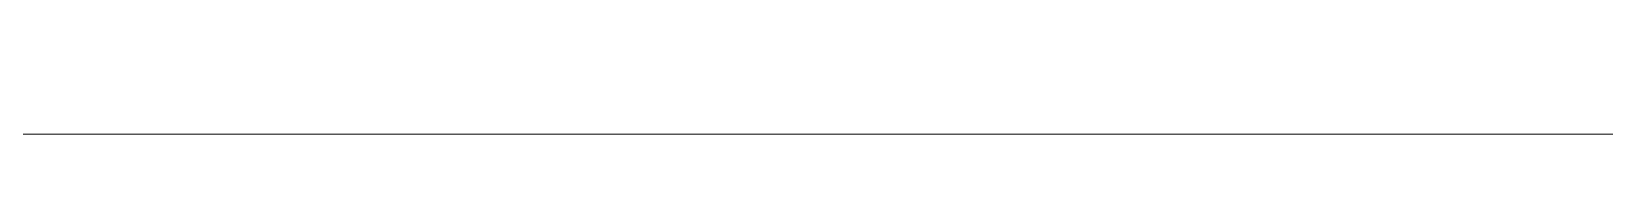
# Model space of a CAD drawing. Header units: millimetres. Extents: x 5243337 to 5938936, y 490824 to 785930.
# Drawn here: x 5690061 to 5693732, y 550054 to 550204 of the extents above; entities that cross this region are included whole.
import ezdxf
from ezdxf.enums import TextEntityAlignment as Align

# ---------------------------------------------------------------- set-up
doc = ezdxf.new("R2010")
doc.units = ezdxf.units.MM
doc.header["$MEASUREMENT"] = 0
doc.layers.get('0').update_dxf_attribs({"lineweight": 0})
doc.layers.get('Defpoints').update_dxf_attribs({"lineweight": 0})
doc.layers.add('LC Net thay', color=7, linetype='Continuous', lineweight=25)
doc.layers.add('LC Text1', color=3, linetype='Continuous', lineweight=20)
doc.styles.add('Khungten', font='VHAVAN.TTF', dxfattribs={"width": 0.9, "height": 5000})
doc.styles.add('Title', font='VHBLACK.TTF')

# ---------------------------------------------------------------- blocks, each defined once
blk = doc.blocks.new('ha tang Nui Beo')
at = {"layer": 'Defpoints', "lineweight": 0}
blk.add_lwpolyline([(-1199.999999587424, -14849.99999999255), (-1199.999999587424, 14849.99999999255), (40799.99891110789, 14849.99999999255), (40799.99891110789, -14849.99999999255)], close=True, dxfattribs=at)
at = {"color": 7, "style": 'Khungten', "width": 0.8}
for tag, p in [('REVISION', (39498.75262444746, -10746.30395446718)), ('NGAYHT', (39546.0741361035, -11609.37091637403))]:
    blk.add_attdef(tag, text='', height=199.998925739526, dxfattribs=at).set_placement(p, align=Align.CENTER)
at = {"layer": 'LC Text1', "style": 'Title', "width": 1.48591522556321}
for tag, p, p2 in [('TENBANVE1', (36912.65764486324, -8885.760238945484), (40339.14494543802, -8885.760238945484)), ('TENBANVE2', (36912.65764486324, -9562.465564332902), (40339.14494543802, -9562.465564332902))]:
    blk.add_attdef(tag, text='', height=249.9999935159641, dxfattribs=at).set_placement(p, p2, align=Align.FIT)
at = {"layer": 'LC Text1', "style": 'Title', "width": 0.7}
blk.add_attdef('SOBANVE', text='', height=249.9999935159641, dxfattribs=at).set_placement((39561.9822352482, -13896.18071823567), align=Align.CENTER)

msp = doc.modelspace()

# ---------------------------------------------------------------- block references
at = {"layer": 'LC Net thay', "xscale": 1.500000000004304, "yscale": 1.500000000004304, "zscale": 1.500000000004304}
msp.add_blockref('ha tang Nui Beo', (5680993.999025387, 572329.18213988), dxfattribs=at)

doc.saveas('drawing.dxf')
